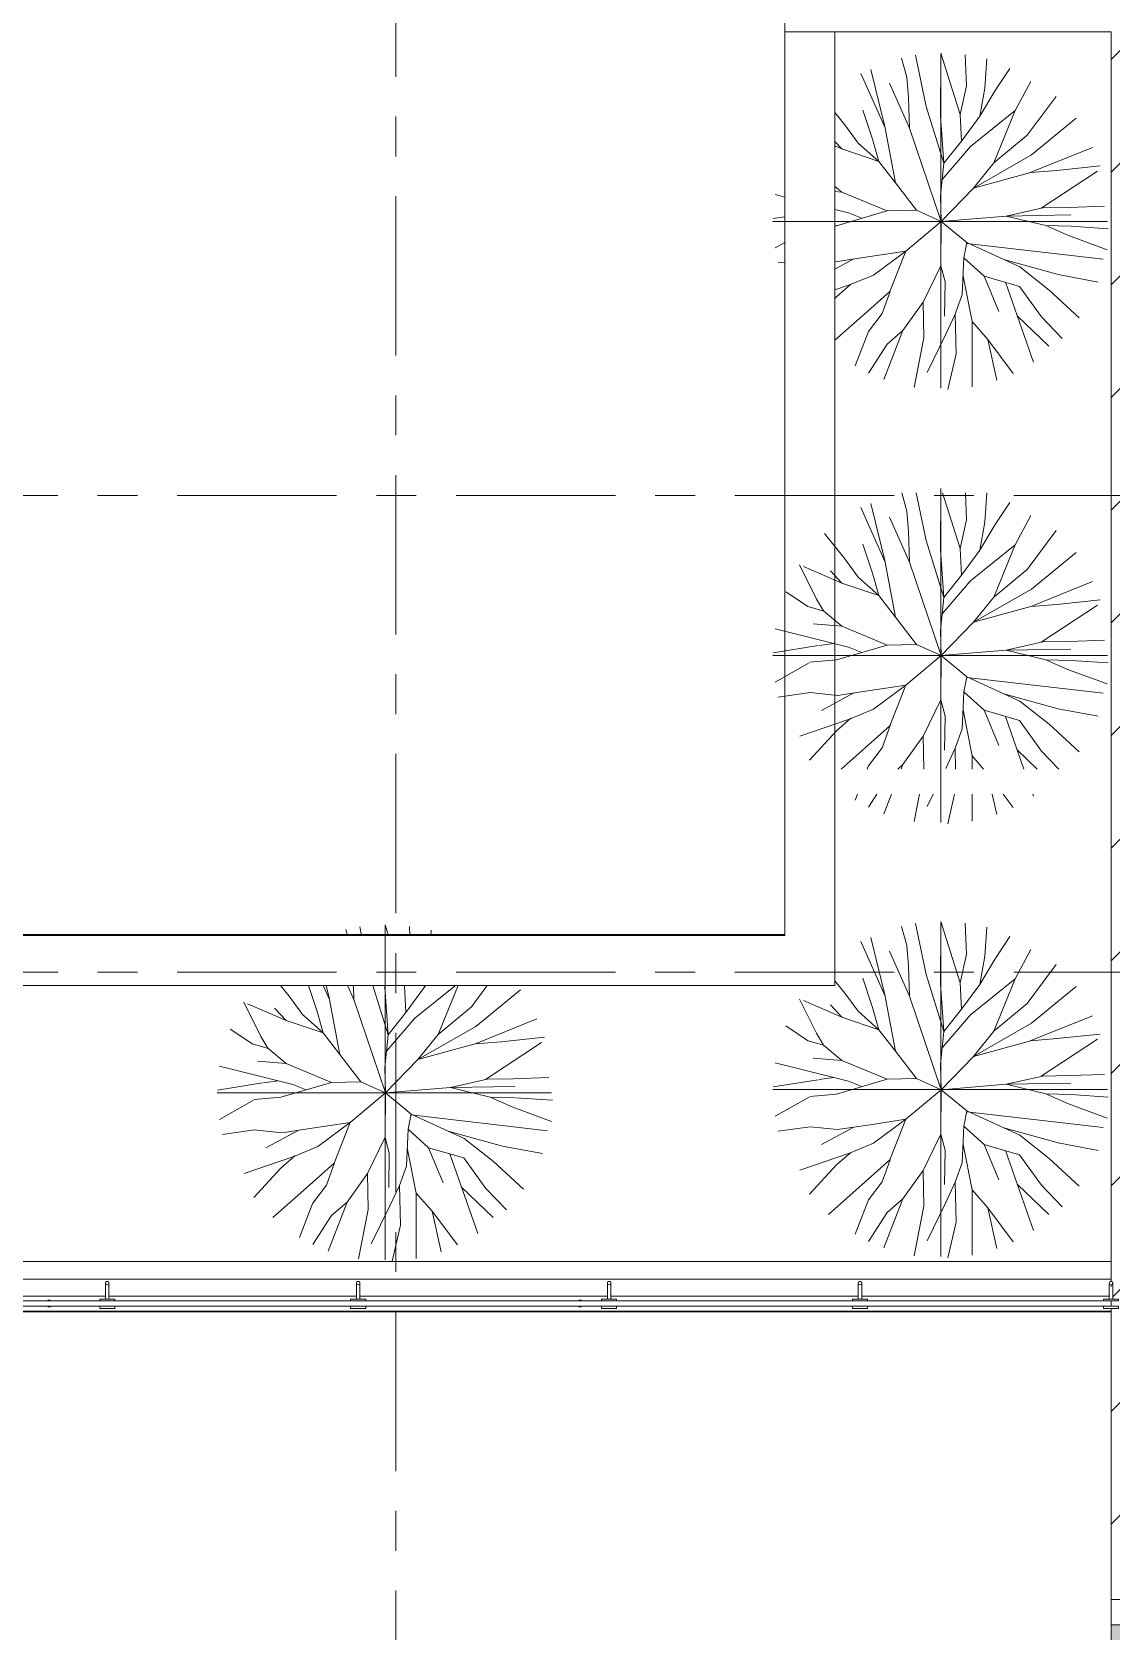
# Model space of a CAD drawing. Header units: millimetres. Extents: x -20144 to 117103, y -11426 to 48263.
# Drawn here: x 89451 to 93751, y 22325 to 28697 of the extents above; entities that cross this region are included whole.
import ezdxf

# ---------------------------------------------------------------- set-up
doc = ezdxf.new("R2010")
doc.units = ezdxf.units.MM
doc.linetypes.add('Grid Line', pattern=[22.225, 12.7, -3.175, 3.175, -3.175])
for name, color, linetype, lineweight in [('HATCH-TUONG', 152, 'Continuous', 9), ('L-SITE', 91, 'Continuous', 5), ('NET THAY 1', 41, 'Continuous', 5), ('NET THAY 2', 55, 'Continuous', 5), ('NET-CAT', 3, 'Continuous', 9), ('NET-THAY', 2, 'Continuous', 15), ('TRUC', 225, 'Continuous', 5)]:
    doc.layers.add(name, color=color, linetype=linetype, lineweight=lineweight)
pattern_1 = [(45, (71000, 0), (-224.5064, 224.5064), [])]

# ---------------------------------------------------------------- blocks, each defined once
blk = doc.blocks.new('A$C52CD303B')
at = {"layer": 'NET-CAT'}
h = blk.add_hatch(color=256, dxfattribs=at)
h.dxf.hatch_style = 1
h.paths.add_polyline_path([(5450, 10650), (5200, 10650), (5200, 9650), (5450, 9650)], flags=17)
h.paths.add_polyline_path([(5450, 12850), (5200, 12850), (5200, 11850), (5450, 11850)], flags=17)
h.paths.add_polyline_path([(5450, 8450), (5200, 8450), (5200, 7450), (5450, 7450)], flags=17)
h.paths.add_polyline_path([(5450, 6250), (5200, 6250), (5200, 5800), (3000, 5800), (3000, 14500), (5200, 14500), (5200, 14050), (5450, 14050), (5450, 14750), (2750, 14750), (2750, 7850), (2350, 7850), (2350, 7600), (2750, 7600), (2750, 5800), (950, 5800), (950, 7600), (1350, 7600), (1350, 7850), (700, 7850), (700, 5800), (0, 5800), (0, 0), (4150, 0), (4150, 250), (250, 250), (250, 2750), (5450, 2750), (5450, 3000), (3200, 3000), (3200, 3875), (2950, 3875), (2950, 3000), (250, 3000), (250, 5550), (2950, 5550), (2950, 5075), (3200, 5075), (3200, 5550), (5450, 5550)])
blk.add_lwpolyline([(5450, 5550), (5450, 6250), (5200, 6250), (5200, 5800), (3000, 5800), (3000, 14500), (5200, 14500), (5200, 14050), (5450, 14050), (5450, 14750), (2750, 14750), (2750, 7850), (2350, 7850), (2350, 7600), (2750, 7600), (2750, 5800), (950, 5800), (950, 7600), (1350, 7600), (1350, 7850), (700, 7850), (700, 5800), (0, 5800), (0, 0)], dxfattribs=at)
blk = doc.blocks.new('ALC1807-ASCENT PLAZA-KET CAU 1_rvt-1-MẶT BẰNG TẦNG 5 ĐẾN TẦNG 22')
blk.add_blockref('A$C52CD303B', (22750.5, 16549.9))
blk = doc.blocks.new('Railing - NBS_RailInfillPnl_Post-721024-MẶT BẰNG TẦNG 23')
at = {"layer": 'NET THAY 2'}
for p, q in [((-13, -5), (-13, 5)), ((13, 5), (13, -5))]:
    blk.add_line(p, q, dxfattribs=at)
blk = doc.blocks.new('Railing - Railing-541580-MẶT BẰNG TẦNG 23')
at = {"layer": 'NET THAY 1'}
for p, q in [((22750.5, 23726.9), (5825.3, 23726.9)), ((5825.3, 23726.9), (22750.5, 23726.9)), ((18743.8, 23659.9), (17757.1, 23659.9)), ((19743.8, 23659.9), (18757.1, 23659.9)), ((20743.8, 23659.9), (19757.1, 23659.9)), ((21743.8, 23659.9), (20757.1, 23659.9)), ((22743.8, 23659.9), (21757.1, 23659.9)), ((5825.3, 23599.9), (22750.5, 23599.9))]:
    blk.add_line(p, q, dxfattribs=at)
at = {"rotation": 270}
for p in [(18519.2, 23629.9), (20634.9, 23629.9)]:
    blk.add_blockref('Railing - NBS_RailInfillPnl_Post-721024-MẶT BẰNG TẦNG 23', p, dxfattribs=at)
blk = doc.blocks.new('Top Rail Type - Top Rail_Internal_-541583-MẶT BẰNG TẦNG 23')
at = {"layer": 'NET THAY 1'}
for p, q in [((18724.5, 23640.7), (17776.5, 23640.7)), ((19724.5, 23640.7), (18776.5, 23640.7)), ((20724.5, 23640.7), (19776.5, 23640.7)), ((21724.5, 23640.7), (20776.5, 23640.7)), ((22724.5, 23640.7), (21776.5, 23640.7)), ((22750.5, 23619.2), (22750.5, 23640.7)), ((17779.5, 23619.2), (18721.5, 23619.2)), ((18779.5, 23619.2), (19721.5, 23619.2)), ((19779.5, 23619.2), (20721.5, 23619.2)), ((20779.5, 23619.2), (21721.5, 23619.2)), ((21779.5, 23619.2), (22721.5, 23619.2))]:
    blk.add_line(p, q, dxfattribs=at)
blk = doc.blocks.new('ALB-RAILING 32 - ALB-BALUSTER-V87-MẶT BẰNG TẦNG 23')
at = {"layer": 'NET THAY 1'}
for p, q in [((-30, 101.1), (-30, 91.9)), ((-30, 101.1), (30, 101.1)), ((-29, 101.1), (-30, 101.1)), ((-30, 91.9), (-29, 91.9)), ((30, 91.9), (-30, 91.9)), ((-30, 70.4), (-30, 63.2)), ((-30, 70.4), (30, 70.4)), ((-29, 70.4), (-30, 70.4)), ((30, 101.1), (29, 101.1)), ((29, 91.9), (30, 91.9)), ((30, 70.4), (29, 70.4)), ((30, 91.9), (30, 101.1)), ((30, 63.2), (30, 70.4)), ((-30, 63.2), (-29, 63.2)), ((30, 63.2), (-30, 63.2)), ((-7, 63.2), (-7, 15)), ((7, 15), (7, 63.2)), ((26, 63.2), (30, 63.2))]:
    blk.add_line(p, q, dxfattribs=at)
at = {"layer": 'NET THAY 1', "flags": 128}
for points in [[(-7, 1.4), (-7, 1.7), (-7, 2), (-7, 2.3), (-7, 2.6), (-7, 3), (-7, 3.3), (-7, 3.7), (-7, 4.1), (-7, 4.5), (-7, 5), (-7, 5.4), (-7, 5.9), (-7, 6.4), (-7, 6.9), (-7, 7.4), (-7, 7.9), (-7, 8.5), (-7, 9), (-7, 9.6), (-7, 10.1), (-7, 10.7), (-7, 11.3), (-7, 11.9), (-7, 12.5), (-7, 13), (-7, 13.6), (-7, 14.2), (-7, 14.8), (-7, 15)], [(7, 15), (7, 14.4), (7, 13.8), (7, 13.2), (7, 12.6), (7, 12), (7, 11.4), (7, 10.9), (7, 10.3), (7, 9.7), (7, 9.2), (7, 8.6), (7, 8.1), (7, 7.5), (7, 7), (7, 6.5), (7, 6), (7, 5.6), (7, 5.1), (7, 4.7), (7, 4.2), (7, 3.8), (7, 3.4), (7, 3.1), (7, 2.7)], [(-3, -6.3), (-3.2, -6.2), (-3.5, -6.1), (-3.7, -5.9), (-4, -5.8), (-4.2, -5.6), (-4.4, -5.4), (-4.6, -5.3), (-4.8, -5.1), (-5, -4.9), (-5.2, -4.7), (-5.4, -4.5), (-5.6, -4.2), (-5.7, -4), (-5.9, -3.8), (-6, -3.5), (-6.2, -3.3), (-6.3, -3), (-6.4, -2.8), (-6.5, -2.5), (-6.6, -2.3), (-6.7, -2), (-6.8, -1.7), (-6.8, -1.5), (-6.9, -1.2)], [(0, -7), (-0.3, -7), (-0.6, -7), (-0.8, -6.9), (-1.1, -6.9), (-1.4, -6.9), (-1.7, -6.8)], [(6.6, -2.5), (6.4, -2.7), (6.3, -3), (6.2, -3.2), (6.1, -3.5), (5.9, -3.7), (5.8, -4), (5.6, -4.2), (5.4, -4.4), (5.3, -4.6), (5.1, -4.8), (4.9, -5), (4.7, -5.2), (4.5, -5.4), (4.2, -5.6), (4, -5.7), (3.8, -5.9), (3.5, -6), (3.3, -6.2), (3, -6.3), (2.8, -6.4), (2.5, -6.5), (2.3, -6.6), (2, -6.7), (1.7, -6.8), (1.5, -6.8), (1.2, -6.9), (0.9, -6.9), (0.6, -7), (0.4, -7), (0.1, -7), (0, -7)], [(7, 0), (7, -0.3), (7, -0.6), (6.9, -0.8), (6.9, -1.1), (6.9, -1.4), (6.8, -1.7)]]:
    blk.add_lwpolyline(points, dxfattribs=at)
at = {"layer": 'NET THAY 1'}
for start, end in [(90, 270), (270, 90)]:
    blk.add_arc((0, 0), 7, start, end, dxfattribs=at)
blk = doc.blocks.new('ALB-RAILING 32 - ALB-BALUSTER-V86-MẶT BẰNG TẦNG 23')
at = {"layer": 'NET THAY 1'}
for p, q in [((-30, 101.1), (-30, 91.9)), ((-30, 101.1), (30, 101.1)), ((-29, 101.1), (-30, 101.1)), ((-30, 91.9), (-29, 91.9)), ((30, 91.9), (-30, 91.9)), ((-30, 70.4), (-30, 63.2)), ((-30, 70.4), (30, 70.4)), ((-29, 70.4), (-30, 70.4)), ((30, 101.1), (29, 101.1)), ((29, 91.9), (30, 91.9)), ((30, 70.4), (29, 70.4)), ((30, 91.9), (30, 101.1)), ((30, 63.2), (30, 70.4)), ((-30, 63.2), (-26, 63.2)), ((30, 63.2), (-30, 63.2)), ((-7, 63.2), (-7, 15)), ((7, 15), (7, 63.2)), ((26, 63.2), (30, 63.2))]:
    blk.add_line(p, q, dxfattribs=at)
at = {"layer": 'NET THAY 1', "flags": 128}
for points in [[(-7, 1.4), (-7, 1.7), (-7, 2), (-7, 2.3), (-7, 2.6), (-7, 3), (-7, 3.3), (-7, 3.7), (-7, 4.1), (-7, 4.5), (-7, 5), (-7, 5.4), (-7, 5.9), (-7, 6.4), (-7, 6.9), (-7, 7.4), (-7, 7.9), (-7, 8.5), (-7, 9), (-7, 9.6), (-7, 10.1), (-7, 10.7), (-7, 11.3), (-7, 11.9), (-7, 12.5), (-7, 13), (-7, 13.6), (-7, 14.2), (-7, 14.8), (-7, 15)], [(7, 0), (7, -0.3), (7, -0.6), (6.9, -0.8), (6.9, -1.1), (6.9, -1.4), (6.8, -1.7)], [(7, 15), (7, 14.4), (7, 13.8), (7, 13.2), (7, 12.6), (7, 12), (7, 11.4), (7, 10.9), (7, 10.3), (7, 9.7), (7, 9.2), (7, 8.6), (7, 8.1), (7, 7.5), (7, 7), (7, 6.5), (7, 6), (7, 5.6), (7, 5.1), (7, 4.7), (7, 4.2), (7, 3.8), (7, 3.4), (7, 3.1), (7, 2.7)], [(-3, -6.3), (-3.2, -6.2), (-3.5, -6.1), (-3.7, -5.9), (-4, -5.8), (-4.2, -5.6), (-4.4, -5.4), (-4.6, -5.3), (-4.8, -5.1), (-5, -4.9), (-5.2, -4.7), (-5.4, -4.5), (-5.6, -4.2), (-5.7, -4), (-5.9, -3.8), (-6, -3.5), (-6.2, -3.3), (-6.3, -3), (-6.4, -2.8), (-6.5, -2.5), (-6.6, -2.3), (-6.7, -2), (-6.8, -1.7), (-6.8, -1.5), (-6.9, -1.2)], [(0, -7), (-0.3, -7), (-0.6, -7), (-0.8, -6.9), (-1.1, -6.9), (-1.4, -6.9), (-1.7, -6.8)], [(6.6, -2.5), (6.4, -2.7), (6.3, -3), (6.2, -3.2), (6.1, -3.5), (5.9, -3.7), (5.8, -4), (5.6, -4.2), (5.4, -4.4), (5.3, -4.6), (5.1, -4.8), (4.9, -5), (4.7, -5.2), (4.5, -5.4), (4.2, -5.6), (4, -5.7), (3.8, -5.9), (3.5, -6), (3.3, -6.2), (3, -6.3), (2.8, -6.4), (2.5, -6.5), (2.3, -6.6), (2, -6.7), (1.7, -6.8), (1.5, -6.8), (1.2, -6.9), (0.9, -6.9), (0.6, -7), (0.4, -7), (0.1, -7), (0, -7)]]:
    blk.add_lwpolyline(points, dxfattribs=at)
at = {"layer": 'NET THAY 1'}
for start, end in [(90, 270), (270, 90)]:
    blk.add_arc((0, 0), 7, start, end, dxfattribs=at)
blk = doc.blocks.new('CAY XANH 1 - new block_dwg_110_植栽_中_高木 - 落葉1_φ4000_H5500-1445069-IDEA-4th Storey - Detail-V119-MẶT BẰNG TẦNG 23')
at = {"layer": 'L-SITE'}
for p, q in [((-667, 1111), (-958, 1760)), ((879, 1317), (625, 696)), ((1796, 880), (1057, 580)), ((-1850, 759), (-1578, 578)), ((-1570, 578), (-1398, 529)), ((1855, 599), (1188, 159)), ((-2000, 33), (-1462, 119)), ((-1453, 121), (-1278, 144)), ((-1975, -315), (-1571, -88)), ((1984, -88), (1545, -58)), ((1923, -449), (303, -262)), ((-1423, -653), (-1041, -445)), ((1097, -1672), (762, -724)), ((1278, -1483), (902, -1122)), ((-1024, -1718), (-864, -1308)), ((855, -1808), (552, -1405))]:
    blk.add_line(p, q, dxfattribs=at)
at = {"layer": 'L-SITE', "flags": 128}
for points in [[(-472, 1941), (-408, 1715), (-389, 1474), (-379, 1110)], [(-306, 1976), (-181, 1368), (30, 691), (242, 956)], [(-5, 2000), (224, 1272), (298, 1613), (285, 1980)], [(541, 1934), (518, 1586), (459, 1252), (641, 1557), (813, 1820)], [(-838, 1808), (-670, 1129), (-546, 458), (-743, 713), (-989, 932), (-1147, 1149), (-1264, 1295)], [(-615, 1645), (-379, 1110), (0, 0), (-295, 133)], [(1939, 182), (1516, 167), (1206, 162), (773, 64), (0, 0), (-10, 303), (30, 691), (-10, 1257), (-10, 1592)], [(10, 497), (348, 890), (879, 1317), (1065, 1665)], [(1364, 1487), (1021, 1024), (625, 696), (384, 396), (0, 0), (305, -251), (268, -432)], [(-934, 1324), (-819, 978), (-743, 713), (-1182, 862)], [(459, 1252), (242, 956), (224, 1272)], [(1602, 1227), (1074, 790), (384, 396), (1064, 582), (1374, 607), (1887, 662)], [(-1522, 376), (-1182, 348), (-1399, 530), (-1482, 672), (-1685, 1077)], [(-1640, 1059), (-1182, 862), (-1319, 1008)], [(-546, 458), (-295, 133), (-645, 125)], [(-1974, 319), (-1451, 187), (-1104, 101), (-945, 37)], [(-1182, 348), (-645, 125), (-1245, -52), (-1564, -80)], [(-1683, -957), (-1092, -755), (-807, -637), (-423, -352), (0, 0), (-5, -527)], [(1538, 78), (773, 64), (1241, -50)], [(1534, -57), (1241, -50), (1512, -168), (1971, -338)], [(-1938, -494), (-1560, -440), (-1235, -475), (-846, -416), (-423, -352), (-610, -834), (-905, -1095), (-1342, -1483)], [(1865, -721), (1389, -632), (743, -453), (305, -251)], [(-217, -960), (-5, -527), (44, -720), (39, -1126)], [(508, -651), (268, -432), (248, -870), (165, -1101)], [(1640, -1145), (1284, -817), (935, -541), (743, -453)], [(-1567, -1243), (-1244, -895), (-1077, -745)], [(258, -651), (365, -1191), (365, -1967)], [(1438, -1391), (1191, -1135), (931, -773), (508, -651), (685, -1070)], [(-867, -1310), (-703, -1095), (-608, -832)], [(-321, -1974), (-207, -1385), (-217, -960), (-458, -1297)], [(76, -1999), (175, -1573), (165, -1101), (52, -1342), (-170, -1795)], [(-682, -1880), (-458, -1297), (-645, -1459), (-866, -1803)], [(659, -1888), (552, -1405), (365, -1191)]]:
    blk.add_lwpolyline(points, dxfattribs=at)
blk = doc.blocks.new('CAY XANH 1 - new block_dwg-V120-MẶT BẰNG TẦNG 23')
at = {"xscale": 0.5, "yscale": 0.5, "zscale": 0.5}
blk.add_blockref('CAY XANH 1 - new block_dwg_110_植栽_中_高木 - 落葉1_φ4000_H5500-1445069-IDEA-4th Storey - Detail-V119-MẶT BẰNG TẦNG 23', (-494873.7, 495980.5), dxfattribs=at)
blk = doc.blocks.new('CAY XANH 1 - CAY XANH_dwg-714093-MẶT BẰNG TẦNG 23')
at = {"layer": 'L-SITE'}
for p, q in [((28746.5, 0), (28733, 0)), ((28788.3, 0), (28770.7, 0)), ((28931.4, 0), (28921.9, 0)), ((29155.3, 0), (29164.1, 0))]:
    blk.add_line(p, q, dxfattribs=at)
at = {"layer": 'L-SITE', "flags": 128}
for points in [[(28694.1, 0), (28684.6, 0), (28661.3, 0), (28659.4, 0), (28644, 0), (28634.5, 0), (28611.2, 0), (28603.7, 0), (28594.2, 0), (28603.7, 0), (28609.6, 0), (28592.2, 0), (28570.9, 0), (28578.4, 0), (28603.7, 0), (28662, 0), (28642.6, 0), (28600.1, 0), (28579.1, 0), (28609.9, 0), (28604, 0), (28575.2, 0), (28563.7, 0), (28584.7, 0), (28609.9, 0), (28613.8, 0), (28600.1, 0), (28611.8, 0), (28638.7, 0), (28677.6, 0), (28708.4, 0), (28713.9, 0), (28725.7, 0), (28715.9, 0), (28712.3, 0), (28702.5, 0), (28691, 0), (28706.4, 0), (28731.3, 0), (28735.2, 0), (28750.6, 0), (28756.5, 0), (28781.4, 0), (28806.3, 0), (28821.7, 0), (28833.5, 0), (28837.1, 0), (28862.3, 0), (28883.3, 0), (28898.7, 0), (28916, 0), (28931.4, 0)], [(28647.5, 0), (28660.7, 0), (28678.3, 0), (28673.9, 0), (28669.5, 0), (28647.5, 0)], [(29039.2, 0), (29014.3, 0), (28989.4, 0), (28974, 0), (28975.7, 0), (28958.6, 0), (28943.2, 0), (28925.9, 0), (28918, 0), (28931.4, 0), (28920, 0), (28895.1, 0), (28877.7, 0), (28821.5, 0), (28814, 0), (28794.6, 0), (28769.7, 0), (28707.5, 0), (28715.4, 0), (28722.9, 0), (28717.3, 0), (28707.5, 0), (28702, 0), (28694.1, 0)], [(28752.4, 0), (28737, 0), (28715.7, 0)], [(28715.7, 0), (28725.2, 0), (28721.6, 0), (28735, 0), (28740.6, 0), (28746.5, 0), (28765.8, 0), (28752.4, 0)], [(28733, 0), (28738.9, 0), (28756, 0), (28765.8, 0), (28771.4, 0), (28775.3, 0), (28781.2, 0), (28788.7, 0), (28792.7, 0), (28732.7, 0)], [(28732.7, 0), (28740.3, 0), (28815.9, 0), (28825.4, 0), (28881.6, 0), (28895.1, 0), (28898.7, 0), (28889.2, 0), (28895.1, 0), (28904.6, 0), (28921.9, 0), (28927.8, 0)], [(28763.8, 0), (28748.4, 0), (28746.5, 0)], [(28785.1, 0), (28788.7, 0), (28790.7, 0), (28785.1, 0), (28763.8, 0)], [(28770.7, 0), (28768.5, 0), (28779.5, 0), (28788.3, 0)], [(28817.6, 0), (28796.6, 0), (28785.1, 0)], [(28921.9, 0), (28908.5, 0), (28910.5, 0), (28893.1, 0), (28898.7, 0), (28893.1, 0), (28867.9, 0), (28812, 0)], [(28812, 0), (28823.5, 0), (28817.6, 0)], [(28927.8, 0), (28939.3, 0), (28941.3, 0), (28946.8, 0), (28956.7, 0), (28933.4, 0), (28921.9, 0), (28931.4, 0), (28946.8, 0), (28962.2, 0), (28970.1, 0), (28981.6, 0), (28995, 0)], [(29091.3, 0), (29110.6, 0), (29116.2, 0), (29106.7, 0), (29089.3, 0), (29081.8, 0), (29072, 0), (29058.5, 0), (29037.2, 0), (29033.6, 0), (29018.2, 0), (29008.4, 0), (29002.8, 0), (28997, 0), (28983.5, 0), (28966.2, 0), (28958.6, 0), (28956.7, 0), (28939.3, 0), (28921.9, 0)], [(28921.9, 0), (28931.4, 0), (28933.4, 0), (28943.2, 0), (28956.7, 0), (28954.7, 0), (28958.6, 0), (28975.7, 0), (28981.6, 0), (28987.5, 0), (29004.8, 0), (29037.2, 0), (29047.1, 0), (29053, 0), (29041.2, 0), (29043.1, 0), (29051, 0), (29068.4, 0)], [(28995, 0), (29010.4, 0), (29025.8, 0), (29020.2, 0), (29006.5, 0)], [(29006.5, 0), (29025.8, 0), (29029.7, 0), (29018.2, 0), (29025.8, 0), (29045.1, 0), (29053, 0), (29062.5, 0), (29070, 0), (29083.8, 0), (29108.7, 0), (29114.5, 0)], [(29312.7, 0), (29293.4, 0), (29302.9, 0), (29316.3, 0), (29320.3, 0), (29302.9, 0), (29285.5, 0), (29262.6, 0), (29270.1, 0), (29304.9, 0), (29312.7, 0), (29304.9, 0), (29297.3, 0), (29281.9, 0), (29327.3, 0), (29348.6, 0), (29330.1, 0), (29343.5, 0), (29390.9, 0), (29381.4, 0), (29362, 0), (29366, 0), (29373.5, 0), (29352.5, 0), (29344.7, 0), (29331.2, 0), (29311.9, 0), (29298.5, 0), (29229.9, 0), (29212.5, 0), (29205, 0), (29176.1, 0), (29168.3, 0), (29150.9, 0), (29145.3, 0), (29160.7, 0), (29174.2, 0), (29170.2, 0), (29152.9, 0), (29145.3, 0), (29102.8, 0), (29106.7, 0), (29070, 0), (29043.1, 0), (29037.2, 0)], [(29037.2, 0), (29058.5, 0), (29072, 0), (29087.4, 0), (29099.2, 0), (29089.3, 0), (29075.9, 0), (29068.4, 0), (29104.7, 0), (29116.2, 0)], [(29116.2, 0), (29091.3, 0), (29083.8, 0), (29070, 0), (29049, 0), (29039.2, 0)], [(29068.4, 0), (29056.6, 0), (29060.5, 0), (29112.3, 0), (29147, 0), (29158.4, 0), (29135.5, 0), (29131.6, 0), (29147, 0), (29162.4, 0), (29169.9, 0), (29187.3, 0), (29195.1, 0), (29222, 0), (29233.5, 0), (29256.7, 0), (29210.9, 0), (29220.4, 0), (29208.6, 0), (29224, 0), (29237.7, 0), (29247.2, 0), (29260.6, 0), (29268.5, 0), (29283.9, 0), (29299.3, 0), (29312.7, 0)], [(29114.5, 0), (29100.8, 0), (29091.3, 0)], [(29160.7, 0), (29147, 0), (29133.5, 0), (29139.4, 0), (29162.4, 0), (29170.2, 0), (29154.8, 0)], [(29164.1, 0), (29172.9, 0), (29179.5, 0), (29192.7, 0), (29186.1, 0), (29150.9, 0), (29144.3, 0), (29137.8, 0), (29144.3, 0), (29155.3, 0)], [(29154.8, 0), (29162.4, 0), (29181.7, 0), (29191.5, 0), (29185.6, 0), (29212.5, 0), (29224, 0), (29205, 0), (29199.1, 0), (29177.8, 0), (29179.7, 0)], [(29179.7, 0), (29174.2, 0), (29160.7, 0)], [(29221.3, 0), (29199.3, 0), (29186.1, 0), (29199.3, 0)], [(29199.3, 0), (29210.3, 0), (29230.1, 0), (29241.1, 0), (29283.4, 0), (29301, 0), (29296.6, 0), (29238.9, 0), (29241.1, 0), (29225.7, 0), (29221.3, 0)]]:
    blk.add_lwpolyline(points, dxfattribs=at)
for points in [[(28645.7, 0), (28641.3, 0), (28706.9, 0), (28676.5, 0), (28672.1, 0), (28685.3, 0), (28676.5, 0)], [(28690.8, 0), (28669.5, 0), (28662, 0), (28675.4, 0), (28681, 0), (28698.3, 0), (28700.3, 0)], [(28737.7, 0), (28750.9, 0), (28759.7, 0), (28755.3, 0), (28737.7, 0), (28711.3, 0), (28700.3, 0), (28698.1, 0), (28715.7, 0), (28717.9, 0), (28722.3, 0), (28739.9, 0)], [(28785.9, 0), (28783.7, 0), (28768.3, 0), (28757.3, 0), (28752.9, 0), (28748.5, 0), (28768.3, 0), (28777.1, 0)], [(28904.6, 0), (28915.6, 0), (28871.6, 0), (28805.9, 0), (28810.3, 0), (28803.7, 0), (28873.8, 0), (28882.6, 0)], [(28871.6, 0), (28858.4, 0), (28851.8, 0), (28862.8, 0)], [(28898, 0), (28909, 0), (28928.8, 0), (28931, 0), (28935.4, 0), (28942, 0), (28931, 0), (28909, 0), (28880.4, 0)], [(28926.6, 0), (28942, 0), (28957.4, 0), (28950.8, 0), (28975, 0), (28957.4, 0), (28948.6, 0), (28915.6, 0)], [(28970.6, 0), (28975, 0), (28957.4, 0), (28942, 0), (28955.2, 0), (28950.8, 0)], [(29036.6, 0), (29043.2, 0), (29045.4, 0), (29025.6, 0), (29023.4, 0)], [(29118, 0), (29115.8, 0), (29135.6, 0), (29140, 0), (29129, 0)], [(29157.5, 0), (29161.9, 0), (29190.5, 0), (29194.9, 0), (29192.7, 0), (29205.9, 0), (29225.7, 0), (29219.1, 0), (29205.9, 0), (29203.7, 0), (29192.7, 0), (29164.1, 0)], [(29287, 0), (29239.4, 0), (29231.8, 0), (29294.6, 0), (29300.5, 0), (29319.8, 0), (29304.4, 0)]]:
    blk.add_lwpolyline(points, close=True, dxfattribs=at)
blk = doc.blocks.new('CAY XANH 1 - CAY XANH_dwg-714092-MẶT BẰNG TẦNG 23')
at = {"layer": 'L-SITE'}
for p, q in [((0, -28746.5), (0, -28733)), ((0, -28788.3), (0, -28770.7)), ((0, -28931.4), (0, -28921.9)), ((0, -29155.3), (0, -29164.1))]:
    blk.add_line(p, q, dxfattribs=at)
at = {"layer": 'L-SITE', "flags": 128}
for points in [[(0, -28694.1), (0, -28684.6), (0, -28661.3), (0, -28659.4), (0, -28644), (0, -28634.5), (0, -28611.2), (0, -28603.7), (0, -28594.2), (0, -28603.7), (0, -28609.6), (0, -28592.2), (0, -28570.9), (0, -28578.4), (0, -28603.7), (0, -28662), (0, -28642.6), (0, -28600.1), (0, -28579.1), (0, -28609.9), (0, -28604), (0, -28575.2), (0, -28563.7), (0, -28584.7), (0, -28609.9), (0, -28613.8), (0, -28600.1), (0, -28611.8), (0, -28638.7), (0, -28677.6), (0, -28708.4), (0, -28713.9), (0, -28725.7), (0, -28715.9), (0, -28712.3), (0, -28702.5), (0, -28691), (0, -28706.4), (0, -28731.3), (0, -28735.2), (0, -28750.6), (0, -28756.5), (0, -28781.4), (0, -28806.3), (0, -28821.7), (0, -28833.5), (0, -28837.1), (0, -28862.3), (0, -28883.3), (0, -28898.7), (0, -28916), (0, -28931.4)], [(0, -28647.5), (0, -28660.7), (0, -28678.3), (0, -28673.9), (0, -28669.5), (0, -28647.5)], [(0, -29039.2), (0, -29014.3), (0, -28989.4), (0, -28974), (0, -28975.7), (0, -28958.6), (0, -28943.2), (0, -28925.9), (0, -28918), (0, -28931.4), (0, -28920), (0, -28895.1), (0, -28877.7), (0, -28821.5), (0, -28814), (0, -28794.6), (0, -28769.7), (0, -28707.5), (0, -28715.4), (0, -28722.9), (0, -28717.3), (0, -28707.5), (0, -28702), (0, -28694.1)], [(0, -28752.4), (0, -28737), (0, -28715.7)], [(0, -28715.7), (0, -28725.2), (0, -28721.6), (0, -28735), (0, -28740.6), (0, -28746.5), (0, -28765.8), (0, -28752.4)], [(0, -28733), (0, -28738.9), (0, -28756), (0, -28765.8), (0, -28771.4), (0, -28775.3), (0, -28781.2), (0, -28788.7), (0, -28792.7), (0, -28732.7)], [(0, -28732.7), (0, -28740.3), (0, -28815.9), (0, -28825.4), (0, -28881.6), (0, -28895.1), (0, -28898.7), (0, -28889.2), (0, -28895.1), (0, -28904.6), (0, -28921.9), (0, -28927.8)], [(0, -28763.8), (0, -28748.4), (0, -28746.5)], [(0, -28785.1), (0, -28788.7), (0, -28790.7), (0, -28785.1), (0, -28763.8)], [(0, -28770.7), (0, -28768.5), (0, -28779.5), (0, -28788.3)], [(0, -28817.6), (0, -28796.6), (0, -28785.1)], [(0, -28921.9), (0, -28908.5), (0, -28910.5), (0, -28893.1), (0, -28898.7), (0, -28893.1), (0, -28867.9), (0, -28812)], [(0, -28812), (0, -28823.5), (0, -28817.6)], [(0, -28927.8), (0, -28939.3), (0, -28941.3), (0, -28946.8), (0, -28956.7), (0, -28933.4), (0, -28921.9), (0, -28931.4), (0, -28946.8), (0, -28962.2), (0, -28970.1), (0, -28981.6), (0, -28995)], [(0, -29091.3), (0, -29110.6), (0, -29116.2), (0, -29106.7), (0, -29089.3), (0, -29081.8), (0, -29072), (0, -29058.5), (0, -29037.2), (0, -29033.6), (0, -29018.2), (0, -29008.4), (0, -29002.8), (0, -28997), (0, -28983.5), (0, -28966.2), (0, -28958.6), (0, -28956.7), (0, -28939.3), (0, -28921.9)], [(0, -28921.9), (0, -28931.4), (0, -28933.4), (0, -28943.2), (0, -28956.7), (0, -28954.7), (0, -28958.6), (0, -28975.7), (0, -28981.6), (0, -28987.5), (0, -29004.8), (0, -29037.2), (0, -29047.1), (0, -29053), (0, -29041.2), (0, -29043.1), (0, -29051), (0, -29068.4)], [(0, -28995), (0, -29010.4), (0, -29025.8), (0, -29020.2), (0, -29006.5)], [(0, -29006.5), (0, -29025.8), (0, -29029.7), (0, -29018.2), (0, -29025.8), (0, -29045.1), (0, -29053), (0, -29062.5), (0, -29070), (0, -29083.8), (0, -29108.7), (0, -29114.5)], [(0, -29312.7), (0, -29293.4), (0, -29302.9), (0, -29316.3), (0, -29320.3), (0, -29302.9), (0, -29285.5), (0, -29262.6), (0, -29270.1), (0, -29304.9), (0, -29312.7), (0, -29304.9), (0, -29297.3), (0, -29281.9), (0, -29327.3), (0, -29348.6), (0, -29330.1), (0, -29343.5), (0, -29390.9), (0, -29381.4), (0, -29362), (0, -29366), (0, -29373.5), (0, -29352.5), (0, -29344.7), (0, -29331.2), (0, -29311.9), (0, -29298.5), (0, -29229.9), (0, -29212.5), (0, -29205), (0, -29176.1), (0, -29168.3), (0, -29150.9), (0, -29145.3), (0, -29160.7), (0, -29174.2), (0, -29170.2), (0, -29152.9), (0, -29145.3), (0, -29102.8), (0, -29106.7), (0, -29070), (0, -29043.1), (0, -29037.2)], [(0, -29037.2), (0, -29058.5), (0, -29072), (0, -29087.4), (0, -29099.2), (0, -29089.3), (0, -29075.9), (0, -29068.4), (0, -29104.7), (0, -29116.2)], [(0, -29116.2), (0, -29091.3), (0, -29083.8), (0, -29070), (0, -29049), (0, -29039.2)], [(0, -29068.4), (0, -29056.6), (0, -29060.5), (0, -29112.3), (0, -29147), (0, -29158.4), (0, -29135.5), (0, -29131.6), (0, -29147), (0, -29162.4), (0, -29169.9), (0, -29187.3), (0, -29195.1), (0, -29222), (0, -29233.5), (0, -29256.7), (0, -29210.9), (0, -29220.4), (0, -29208.6), (0, -29224), (0, -29237.7), (0, -29247.2), (0, -29260.6), (0, -29268.5), (0, -29283.9), (0, -29299.3), (0, -29312.7)], [(0, -29114.5), (0, -29100.8), (0, -29091.3)], [(0, -29160.7), (0, -29147), (0, -29133.5), (0, -29139.4), (0, -29162.4), (0, -29170.2), (0, -29154.8)], [(0, -29164.1), (0, -29172.9), (0, -29179.5), (0, -29192.7), (0, -29186.1), (0, -29150.9), (0, -29144.3), (0, -29137.8), (0, -29144.3), (0, -29155.3)], [(0, -29154.8), (0, -29162.4), (0, -29181.7), (0, -29191.5), (0, -29185.6), (0, -29212.5), (0, -29224), (0, -29205), (0, -29199.1), (0, -29177.8), (0, -29179.7)], [(0, -29179.7), (0, -29174.2), (0, -29160.7)], [(0, -29221.3), (0, -29199.3), (0, -29186.1), (0, -29199.3)], [(0, -29199.3), (0, -29210.3), (0, -29230.1), (0, -29241.1), (0, -29283.4), (0, -29301), (0, -29296.6), (0, -29238.9), (0, -29241.1), (0, -29225.7), (0, -29221.3)]]:
    blk.add_lwpolyline(points, dxfattribs=at)
for points in [[(0, -28645.7), (0, -28641.3), (0, -28706.9), (0, -28676.5), (0, -28672.1), (0, -28685.3), (0, -28676.5)], [(0, -28690.8), (0, -28669.5), (0, -28662), (0, -28675.4), (0, -28681), (0, -28698.3), (0, -28700.3)], [(0, -28737.7), (0, -28750.9), (0, -28759.7), (0, -28755.3), (0, -28737.7), (0, -28711.3), (0, -28700.3), (0, -28698.1), (0, -28715.7), (0, -28717.9), (0, -28722.3), (0, -28739.9)], [(0, -28785.9), (0, -28783.7), (0, -28768.3), (0, -28757.3), (0, -28752.9), (0, -28748.5), (0, -28768.3), (0, -28777.1)], [(0, -28904.6), (0, -28915.6), (0, -28871.6), (0, -28805.9), (0, -28810.3), (0, -28803.7), (0, -28873.8), (0, -28882.6)], [(0, -28871.6), (0, -28858.4), (0, -28851.8), (0, -28862.8)], [(0, -28898), (0, -28909), (0, -28928.8), (0, -28931), (0, -28935.4), (0, -28942), (0, -28931), (0, -28909), (0, -28880.4)], [(0, -28926.6), (0, -28942), (0, -28957.4), (0, -28950.8), (0, -28975), (0, -28957.4), (0, -28948.6), (0, -28915.6)], [(0, -28970.6), (0, -28975), (0, -28957.4), (0, -28942), (0, -28955.2), (0, -28950.8)], [(0, -29036.6), (0, -29043.2), (0, -29045.4), (0, -29025.6), (0, -29023.4)], [(0, -29118), (0, -29115.8), (0, -29135.6), (0, -29140), (0, -29129)], [(0, -29157.5), (0, -29161.9), (0, -29190.5), (0, -29194.9), (0, -29192.7), (0, -29205.9), (0, -29225.7), (0, -29219.1), (0, -29205.9), (0, -29203.7), (0, -29192.7), (0, -29164.1)], [(0, -29287), (0, -29239.4), (0, -29231.8), (0, -29294.6), (0, -29300.5), (0, -29319.8), (0, -29304.4)]]:
    blk.add_lwpolyline(points, close=True, dxfattribs=at)
blk = doc.blocks.new('CAY XANH 1 - CAY XANH 1-V121-MẶT BẰNG TẦNG 23')
for name, p, xscale, yscale, zscale in [('CAY XANH 1 - new block_dwg-V120-MẶT BẰNG TẦNG 23', (331762.8, -332503.6), 0.6703958691910499, 0.6703958691910499, 0.6703958691910499), ('CAY XANH 1 - CAY XANH_dwg-714092-MẶT BẰNG TẦNG 23', (0, 46610), 1.608504446305672, 1.608504446305672, 1.608504446305672), ('CAY XANH 1 - CAY XANH_dwg-714093-MẶT BẰNG TẦNG 23', (-46720.7, 0), 1.612196637345681, 1.612196637345681, 1.612196637345681)]:
    blk.add_blockref(name, p, dxfattribs=dict(xscale=xscale, yscale=yscale, zscale=zscale))
blk = doc.blocks.new('CAY XANH 1 - new block_dwg_110_植栽_中_高木 - 落葉1_φ4000_H5500-1445069-IDEA-4th Storey - Detail-V180-MẶT BẰNG TẦNG 23')
at = {"layer": 'L-SITE'}
for p, q in [((-472, 1941), (-453, 1873)), ((-306, 1976), (-285, 1873)), ((-5, 2000), (35, 1873)), ((289, 1873), (285, 1980)), ((541, 1934), (537, 1873)), ((-667, 1111), (-741, 1277)), ((-383, 1277), (-379, 1110)), ((863, 1277), (625, 696)), ((1796, 880), (1057, 580)), ((-1850, 759), (-1578, 578)), ((-1570, 578), (-1398, 529)), ((1855, 599), (1188, 159)), ((-2000, 33), (-1462, 119)), ((-1453, 121), (-1278, 144)), ((-1975, -315), (-1571, -88)), ((1984, -88), (1545, -58)), ((1923, -449), (303, -262)), ((-1423, -653), (-1041, -445)), ((1097, -1672), (762, -724)), ((1278, -1483), (902, -1122)), ((-1024, -1718), (-864, -1308)), ((855, -1808), (552, -1405))]:
    blk.add_line(p, q, dxfattribs=at)
at = {"layer": 'L-SITE', "flags": 128}
for points in [[(-707, 1277), (-670, 1129), (-546, 458), (-743, 713), (-989, 932), (-1147, 1149), (-1249, 1277)], [(-918, 1277), (-819, 978), (-743, 713), (-1182, 862)], [(-452, 1277), (-379, 1110), (0, 0), (-295, 133)], [(-152, 1277), (30, 691), (242, 956)], [(1939, 182), (1516, 167), (1206, 162), (773, 64), (0, 0), (-10, 303), (30, 691), (-10, 1257), (-10, 1277)], [(1208, 1277), (1021, 1024), (625, 696), (384, 396), (0, 0), (305, -251), (268, -432)], [(10, 497), (348, 890), (829, 1277)], [(459, 1252), (242, 956), (224, 1272)], [(1602, 1227), (1074, 790), (384, 396), (1064, 582), (1374, 607), (1887, 662)], [(463, 1277), (459, 1252), (474, 1277)], [(-1522, 376), (-1182, 348), (-1399, 530), (-1482, 672), (-1685, 1077)], [(-1640, 1059), (-1182, 862), (-1319, 1008)], [(-546, 458), (-295, 133), (-645, 125)], [(-1974, 319), (-1451, 187), (-1104, 101), (-945, 37)], [(-1182, 348), (-645, 125), (-1245, -52), (-1564, -80)], [(-1683, -957), (-1092, -755), (-807, -637), (-423, -352), (0, 0), (-5, -527)], [(1538, 78), (773, 64), (1241, -50)], [(1534, -57), (1241, -50), (1512, -168), (1971, -338)], [(-1938, -494), (-1560, -440), (-1235, -475), (-846, -416), (-423, -352), (-610, -834), (-905, -1095), (-1342, -1483)], [(1865, -721), (1389, -632), (743, -453), (305, -251)], [(-217, -960), (-5, -527), (44, -720), (39, -1126)], [(508, -651), (268, -432), (248, -870), (165, -1101)], [(1640, -1145), (1284, -817), (935, -541), (743, -453)], [(-1567, -1243), (-1244, -895), (-1077, -745)], [(258, -651), (365, -1191), (365, -1967)], [(1438, -1391), (1191, -1135), (931, -773), (508, -651), (685, -1070)], [(-867, -1310), (-703, -1095), (-608, -832)], [(-321, -1974), (-207, -1385), (-217, -960), (-458, -1297)], [(76, -1999), (175, -1573), (165, -1101), (52, -1342), (-170, -1795)], [(-682, -1880), (-458, -1297), (-645, -1459), (-866, -1803)], [(659, -1888), (552, -1405), (365, -1191)]]:
    blk.add_lwpolyline(points, dxfattribs=at)
blk = doc.blocks.new('CAY XANH 1 - new block_dwg-V181-MẶT BẰNG TẦNG 23')
at = {"xscale": 0.5, "yscale": 0.5, "zscale": 0.5}
blk.add_blockref('CAY XANH 1 - new block_dwg_110_植栽_中_高木 - 落葉1_φ4000_H5500-1445069-IDEA-4th Storey - Detail-V180-MẶT BẰNG TẦNG 23', (-494873.7, 495980.5), dxfattribs=at)
blk = doc.blocks.new('CAY XANH 1 - CAY XANH 1-V182-MẶT BẰNG TẦNG 23')
for name, p, xscale, yscale, zscale in [('CAY XANH 1 - new block_dwg-V181-MẶT BẰNG TẦNG 23', (331762.8, -332503.6), 0.6703958691910499, 0.6703958691910499, 0.6703958691910499), ('CAY XANH 1 - CAY XANH_dwg-714092-MẶT BẰNG TẦNG 23', (0, 46610), 1.608504446305672, 1.608504446305672, 1.608504446305672), ('CAY XANH 1 - CAY XANH_dwg-714093-MẶT BẰNG TẦNG 23', (-46720.7, 0), 1.612196637345681, 1.612196637345681, 1.612196637345681)]:
    blk.add_blockref(name, p, dxfattribs=dict(xscale=xscale, yscale=yscale, zscale=zscale))
blk = doc.blocks.new('CAY XANH 1 - new block_dwg_110_植栽_中_高木 - 落葉1_φ4000_H5500-1445069-IDEA-4th Storey - Detail-V183-MẶT BẰNG TẦNG 23')
at = {"layer": 'L-SITE'}
for p, q in [((-667, 1111), (-958, 1760)), ((879, 1317), (625, 696)), ((1796, 880), (1057, 580)), ((1855, 599), (1188, 159)), ((-1974, 319), (-1860, 290)), ((-2000, 33), (-1860, 55)), ((1984, -88), (1545, -58)), ((-1975, -315), (-1860, -251)), ((1923, -449), (303, -262)), ((-1938, -494), (-1860, -483)), ((-1264, -567), (-1041, -445)), ((1097, -1672), (762, -724)), ((1278, -1483), (902, -1122)), ((-1024, -1718), (-864, -1308)), ((855, -1808), (552, -1405))]:
    blk.add_line(p, q, dxfattribs=at)
at = {"layer": 'L-SITE', "flags": 128}
for points in [[(-472, 1941), (-408, 1715), (-389, 1474), (-379, 1110)], [(-306, 1976), (-181, 1368), (30, 691), (242, 956)], [(-5, 2000), (224, 1272), (298, 1613), (285, 1980)], [(541, 1934), (518, 1586), (459, 1252), (641, 1557), (813, 1820)], [(-838, 1808), (-670, 1129), (-546, 458), (-743, 713), (-989, 932), (-1147, 1149), (-1264, 1295)], [(-615, 1645), (-379, 1110), (0, 0), (-295, 133)], [(1939, 182), (1516, 167), (1206, 162), (773, 64), (0, 0), (-10, 303), (30, 691), (-10, 1257), (-10, 1592)], [(10, 497), (348, 890), (879, 1317), (1065, 1665)], [(1364, 1487), (1021, 1024), (625, 696), (384, 396), (0, 0), (305, -251), (268, -432)], [(-934, 1324), (-819, 978), (-743, 713), (-1182, 862)], [(459, 1252), (242, 956), (224, 1272)], [(1602, 1227), (1074, 790), (384, 396), (1064, 582), (1374, 607), (1887, 662)], [(-1264, 897), (-1182, 862), (-1264, 949)], [(-1264, 354), (-1182, 348), (-1264, 416)], [(-546, 458), (-295, 133), (-645, 125)], [(-1182, 348), (-645, 125), (-1245, -52), (-1264, -53)], [(-1264, 140), (-1104, 101), (-945, 37)], [(-1264, -814), (-1092, -755), (-807, -637), (-423, -352), (0, 0), (-5, -527)], [(1538, 78), (773, 64), (1241, -50)], [(1534, -57), (1241, -50), (1512, -168), (1971, -338)], [(-1264, -472), (-1235, -475), (-846, -416), (-423, -352), (-610, -834), (-905, -1095), (-1264, -1413)], [(1865, -721), (1389, -632), (743, -453), (305, -251)], [(-217, -960), (-5, -527), (44, -720), (39, -1126)], [(508, -651), (268, -432), (248, -870), (165, -1101)], [(1640, -1145), (1284, -817), (935, -541), (743, -453)], [(-1264, -916), (-1244, -895), (-1077, -745)], [(258, -651), (365, -1191), (365, -1967)], [(1438, -1391), (1191, -1135), (931, -773), (508, -651), (685, -1070)], [(-867, -1310), (-703, -1095), (-608, -832)], [(-321, -1974), (-207, -1385), (-217, -960), (-458, -1297)], [(76, -1999), (175, -1573), (165, -1101), (52, -1342), (-170, -1795)], [(-682, -1880), (-458, -1297), (-645, -1459), (-866, -1803)], [(659, -1888), (552, -1405), (365, -1191)]]:
    blk.add_lwpolyline(points, dxfattribs=at)
blk = doc.blocks.new('CAY XANH 1 - new block_dwg-V184-MẶT BẰNG TẦNG 23')
at = {"xscale": 0.5, "yscale": 0.5, "zscale": 0.5}
blk.add_blockref('CAY XANH 1 - new block_dwg_110_植栽_中_高木 - 落葉1_φ4000_H5500-1445069-IDEA-4th Storey - Detail-V183-MẶT BẰNG TẦNG 23', (-494873.7, 495980.5), dxfattribs=at)
blk = doc.blocks.new('CAY XANH 1 - CAY XANH 1-V185-MẶT BẰNG TẦNG 23')
for name, p, xscale, yscale, zscale in [('CAY XANH 1 - new block_dwg-V184-MẶT BẰNG TẦNG 23', (331762.8, -332503.6), 0.6703958691910499, 0.6703958691910499, 0.6703958691910499), ('CAY XANH 1 - CAY XANH_dwg-714092-MẶT BẰNG TẦNG 23', (0, 46610), 1.608504446305672, 1.608504446305672, 1.608504446305672), ('CAY XANH 1 - CAY XANH_dwg-714093-MẶT BẰNG TẦNG 23', (-46720.7, 0), 1.612196637345681, 1.612196637345681, 1.612196637345681)]:
    blk.add_blockref(name, p, dxfattribs=dict(xscale=xscale, yscale=yscale, zscale=zscale))
blk = doc.blocks.new('CAY XANH 1 - new block_dwg_110_植栽_中_高木 - 落葉1_φ4000_H5500-1445069-IDEA-4th Storey - Detail-714095-MẶT BẰNG TẦNG 23')
at = {"layer": 'L-SITE'}
for p, q in [((-667, 1111), (-958, 1760)), ((879, 1317), (625, 696)), ((1796, 880), (1057, 580)), ((-1850, 759), (-1578, 578)), ((-1570, 578), (-1398, 529)), ((1855, 599), (1188, 159)), ((-2000, 33), (-1462, 119)), ((-1453, 121), (-1278, 144)), ((-1975, -315), (-1571, -88)), ((1984, -88), (1545, -58)), ((1923, -449), (303, -262)), ((-1423, -653), (-1041, -445)), ((983, -1349), (762, -724)), ((1138, -1349), (902, -1122)), ((-880, -1349), (-864, -1308)), ((502, -1349), (365, -1191)), ((-1024, -1718), (-996, -1647)), ((-766, -1647), (-866, -1803)), ((-682, -1880), (-593, -1647)), ((-321, -1974), (-258, -1647)), ((-98, -1647), (-170, -1795)), ((76, -1999), (158, -1647)), ((365, -1647), (365, -1967)), ((659, -1888), (605, -1647)), ((855, -1808), (734, -1647)), ((1097, -1672), (1088, -1647))]:
    blk.add_line(p, q, dxfattribs=at)
at = {"layer": 'L-SITE', "flags": 128}
for points in [[(-470, 1933), (-408, 1715), (-389, 1474), (-379, 1110)], [(-297, 1933), (-181, 1368), (30, 691), (242, 956)], [(16, 1933), (224, 1272), (298, 1613), (287, 1933)], [(541, 1933), (518, 1586), (459, 1252), (641, 1557), (813, 1820)], [(-838, 1808), (-670, 1129), (-546, 458), (-743, 713), (-989, 932), (-1147, 1149), (-1389, 1451)], [(-615, 1645), (-379, 1110), (0, 0), (-295, 133)], [(1939, 182), (1516, 167), (1206, 162), (773, 64), (0, 0), (-10, 303), (30, 691), (-10, 1257), (-10, 1592)], [(10, 497), (348, 890), (879, 1317), (1065, 1665)], [(1364, 1487), (1021, 1024), (625, 696), (384, 396), (0, 0), (305, -251), (268, -432)], [(-934, 1324), (-819, 978), (-743, 713), (-1182, 862)], [(459, 1252), (242, 956), (224, 1272)], [(1602, 1227), (1074, 790), (384, 396), (1064, 582), (1374, 607), (1887, 662)], [(-1522, 376), (-1182, 348), (-1399, 530), (-1482, 672), (-1685, 1077)], [(-1640, 1059), (-1182, 862), (-1319, 1008)], [(-546, 458), (-295, 133), (-645, 125)], [(-1974, 319), (-1451, 187), (-1104, 101), (-945, 37)], [(-1182, 348), (-645, 125), (-1245, -52), (-1564, -80)], [(-1683, -957), (-1092, -755), (-807, -637), (-423, -352), (0, 0), (-5, -527)], [(1538, 78), (773, 64), (1241, -50)], [(1534, -57), (1241, -50), (1512, -168), (1971, -338)], [(-1938, -494), (-1560, -440), (-1235, -475), (-846, -416), (-423, -352), (-610, -834), (-905, -1095), (-1192, -1349)], [(1865, -721), (1389, -632), (743, -453), (305, -251)], [(-217, -960), (-5, -527), (44, -720), (39, -1126)], [(508, -651), (268, -432), (248, -870), (165, -1101)], [(1640, -1145), (1284, -817), (935, -541), (743, -453)], [(-1567, -1243), (-1244, -895), (-1077, -745)], [(258, -651), (365, -1191), (365, -1349)], [(1397, -1349), (1191, -1135), (931, -773), (508, -651), (685, -1070)], [(-867, -1310), (-703, -1095), (-608, -832)], [(-208, -1349), (-217, -960), (-458, -1297)], [(170, -1349), (165, -1101), (52, -1342)], [(-478, -1349), (-458, -1297), (-518, -1349)]]:
    blk.add_lwpolyline(points, dxfattribs=at)
blk = doc.blocks.new('CAY XANH 1 - new block_dwg-714094-MẶT BẰNG TẦNG 23')
at = {"xscale": 0.5, "yscale": 0.5, "zscale": 0.5}
blk.add_blockref('CAY XANH 1 - new block_dwg_110_植栽_中_高木 - 落葉1_φ4000_H5500-1445069-IDEA-4th Storey - Detail-714095-MẶT BẰNG TẦNG 23', (-494873.7, 495980.5), dxfattribs=at)
blk = doc.blocks.new('CAY XANH 1 - CAY XANH 1-678680-MẶT BẰNG TẦNG 23')
for name, p, xscale, yscale, zscale in [('CAY XANH 1 - new block_dwg-714094-MẶT BẰNG TẦNG 23', (331762.8, -332503.6), 0.6703958691910499, 0.6703958691910499, 0.6703958691910499), ('CAY XANH 1 - CAY XANH_dwg-714092-MẶT BẰNG TẦNG 23', (0, 46610), 1.608504446305672, 1.608504446305672, 1.608504446305672), ('CAY XANH 1 - CAY XANH_dwg-714093-MẶT BẰNG TẦNG 23', (-46720.7, 0), 1.612196637345681, 1.612196637345681, 1.612196637345681)]:
    blk.add_blockref(name, p, dxfattribs=dict(xscale=xscale, yscale=yscale, zscale=zscale))

msp = doc.modelspace()

# ---------------------------------------------------------------- hatches: boundary and pattern name
at = {"layer": 'HATCH-TUONG', "lineweight": 5}
h = msp.add_hatch(dxfattribs=at)
h.set_pattern_fill('FP_4', color=256, style=0, pattern_type=2)
h.set_pattern_definition(pattern_1)
h.paths.add_polyline_path([(93750.5, 24499.9), (93950.5, 24499.9), (93950.5, 28897), (93750.5, 28897), (93750.5, 24659.1)], flags=0)
h = msp.add_hatch(dxfattribs=at)
h.set_pattern_fill('FP_4', color=256, style=0, pattern_type=2)
h.set_pattern_definition(pattern_1)
h.paths.add_polyline_path([(93750.5, 22449.9), (93950.5, 22449.9), (93950.5, 24499.9), (93750.5, 24499.9), (93752.3, 23717.9), (93757.5, 23711.1), (93752.3, 23705.3), (93750.5, 23705.1), (93752.3, 23696.1), (93757.3, 23696.1), (93758.3, 23647.9), (93776.5, 23647.9), (93776.5, 23640.7), (93750.5, 23640.7), (93752.3, 23619.2), (93779.5, 23619.2), (93779.5, 23610), (93750.5, 23610), (93750.5, 22780.4)], flags=0)

# ---------------------------------------------------------------- linework, layer by layer
at = {"layer": 'NET-CAT', "lineweight": 15}
for p, q in [((92450.5, 28897), (92450.5, 28697)), ((92450.5, 28697), (93750.5, 28697)), ((93750.5, 28697), (93750.5, 24499.9)), ((93750.5, 24499.9), (93750.5, 23716.9)), ((93750.5, 23705.5), (93750.5, 23696.1)), ((93750.5, 23640.7), (93750.5, 23619.2)), ((93750.5, 23610), (93750.5, 22449.9)), ((93750.5, 22449.9), (93950.5, 22449.9))]:
    msp.add_line(p, q, dxfattribs=at)
at = {"layer": 'NET-CAT'}
for p, q in [((94450.5, 22449.9), (93750.5, 22449.9)), ((93750.5, 22449.9), (93750.5, 18039.9))]:
    msp.add_line(p, q, dxfattribs=at)
at = {"layer": 'NET-THAY', "lineweight": 9}
for p, q in [((92450.5, 25097.2), (92450.5, 28697)), ((92650.5, 28697), (92650.5, 25097.2)), ((78125.3, 25100.2), (92450.5, 25100.2)), ((78125.3, 25097.2), (92450.5, 25097.2)), ((92650.5, 24897.2), (92650.5, 25097.2)), ((92650.5, 24897.2), (78125.3, 24897.2)), ((76825.3, 23797.2), (93750.5, 23797.2)), ((93750.5, 23597.2), (76825.3, 23597.2))]:
    msp.add_line(p, q, dxfattribs=at)
at = {"layer": 'TRUC', "linetype": 'Grid Line', "ltscale": 50}
for p, q in [((90900.5, 43599.9), (90900.5, -4500.1)), ((114000.5, 26849.9), (58907.6, 26849.9)), ((114000.5, 24949.9), (56593, 24949.9))]:
    msp.add_line(p, q, dxfattribs=at)

# ---------------------------------------------------------------- block references
at = {"lineweight": 5}
msp.add_blockref('ALC1807-ASCENT PLAZA-KET CAU 1_rvt-1-MẶT BẰNG TẦNG 5 ĐẾN TẦNG 22', (71000, -0.1), dxfattribs=at)
at = {"lineweight": 9}
for name, p in [('CAY XANH 1 - CAY XANH 1-V185-MẶT BẰNG TẦNG 23', (93072.7, 27942.4)), ('CAY XANH 1 - CAY XANH 1-678680-MẶT BẰNG TẦNG 23', (93072.7, 26212.4)), ('CAY XANH 1 - CAY XANH 1-V182-MẶT BẰNG TẦNG 23', (90858.3, 24469.6)), ('CAY XANH 1 - CAY XANH 1-V121-MẶT BẰNG TẦNG 23', (93072.7, 24482.4)), ('Railing - Railing-541580-MẶT BẰNG TẦNG 23', (71000, 0)), ('Top Rail Type - Top Rail_Internal_-541583-MẶT BẰNG TẦNG 23', (71000, 0))]:
    msp.add_blockref(name, p, dxfattribs=at)
at = {"lineweight": 9, "rotation": 180}
for name, p in [('ALB-RAILING 32 - ALB-BALUSTER-V86-MẶT BẰNG TẦNG 23', (89750.5, 23711.1)), ('ALB-RAILING 32 - ALB-BALUSTER-V86-MẶT BẰNG TẦNG 23', (90750.5, 23711.1)), ('ALB-RAILING 32 - ALB-BALUSTER-V86-MẶT BẰNG TẦNG 23', (91750.5, 23711.1)), ('ALB-RAILING 32 - ALB-BALUSTER-V86-MẶT BẰNG TẦNG 23', (92750.5, 23711.1)), ('ALB-RAILING 32 - ALB-BALUSTER-V87-MẶT BẰNG TẦNG 23', (93750.5, 23711.1))]:
    msp.add_blockref(name, p, dxfattribs=at)

doc.saveas('drawing.dxf')
